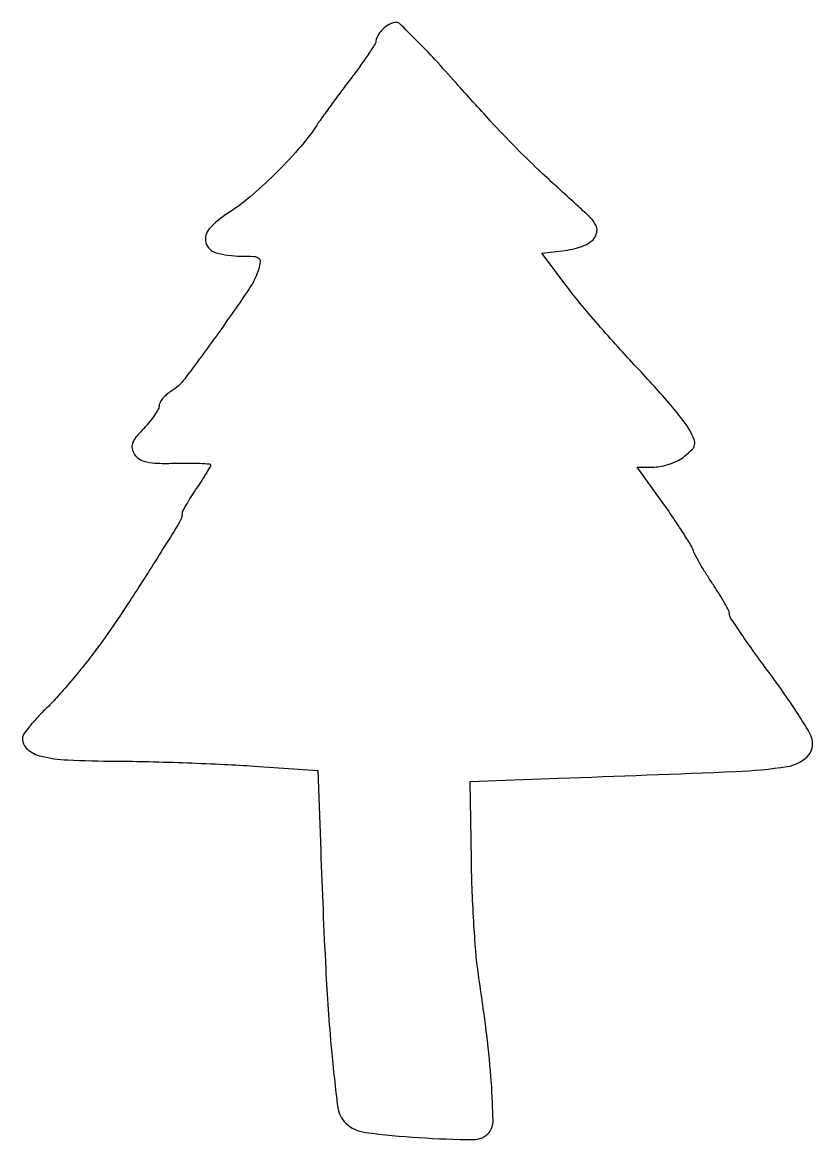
# Model space of a CAD drawing. Extents: x 0 to 139, y 0 to 196.
import ezdxf

# ---------------------------------------------------------------- set-up
doc = ezdxf.new("R2010")
doc.units = 0

msp = doc.modelspace()

# ---------------------------------------------------------------- linework, layer by layer
msp.add_lwpolyline([(63.2, 194.8, 0.031651), (62.740769, 194.278633, 0.031933), (62.3525, 193.704957, 0.033675), (62.081565, 193.163324, 0.09945), (62, 192.7573, -0.141061), (61.844809, 192.218161, -0.005903), (60.751562, 190.521344, -0.009799), (59.378348, 188.53021, -0.006768), (57.75, 186.328898, 0.002682), (55.967024, 183.959293, 0.002333), (54.124155, 181.458263, 0.002347), (52.477741, 179.179495, 0.006915), (51.374781, 177.591765, -0.03248), (48.389572, 173.731444, -0.017503), (44.252772, 169.363174, -0.017494), (39.869069, 165.339338, -0.036151), (36.128072, 162.580848, 0.064527), (32.787358, 159.81254, 0.262009), (32.188647, 157.338686, 0.2646), (33.990965, 155.561399, 0.065358), (38.267388, 155, -0.01238), (40.576072, 154.942829, -0.142764), (41.424043, 154.64941, -0.270829), (41.703004, 154.033174, -0.048855), (41.440865, 152.75, -0.074047), (39.765124, 149.253989, -0.00681), (34.25266, 141.340252, -0.006004), (28.486652, 133.498901, -0.092122), (26.019443, 131.241526, 0.038827), (25.246737, 130.67231, 0.042017), (24.593211, 130.004104, 0.046077), (24.140628, 129.340029, 0.127212), (24, 128.796245, -0.126506), (23.837981, 128.166133, -0.022736), (23.20043, 127.123491, -0.023252), (22.320156, 125.943103, -0.01918), (21.27806, 124.768344, 0.020419), (19.915907, 123.225102, 0.085606), (19.312348, 122.149927, 0.138181), (19.250436, 121.214702, 0.091518), (19.66316, 120.213625, 0.116545), (20.529127, 119.381986, 0.080942), (21.79817, 118.887426, 0.047315), (23.740558, 118.662046, 0.012342), (26.8851, 118.673761, -0.007307), (29.22978, 118.706108, -0.012176), (31.203748, 118.656415, -0.005825), (32.826791, 118.557011, -0.393043), (33, 118.370707, -0.13161), (32.915902, 118.056743, -0.004532), (32.265625, 116.953227, -0.00821), (31.457906, 115.6591, -0.005611), (30.5, 114.214812, 0.008141), (29.542354, 112.754932, 0.011249), (28.734375, 111.412463, 0.008009), (28.107541, 110.27392, 0.122419), (28, 109.841271, -0.139602), (27.566084, 108.317443, -0.001898), (22.371561, 100.006593, -0.006016), (17.185104, 91.993698, -0.013084), (12.972326, 86, -0.009484), (10.8262, 83.222045, -0.007144), (8.366593, 80.248197, -0.007228), (5.973192, 77.518115, -0.016512), (4.072378, 75.547052, 0.013769), (2.51267, 73.947361, 0.018503), (1.196261, 72.410242, 0.015795), (0.207658, 71.081378, 0.153188), (0, 70.419497, 0.221732), (0.894073, 68.502511, 0.115168), (3.30057, 67.284143, 0.048988), (7.909389, 66.627898, 0.009268), (16.409897, 66.415285, -0.00446), (22.234249, 66.325637, -0.002937), (28.932706, 66.123397, -0.002954), (35.447924, 65.849828, -0.005701), (40.65889, 65.540587), (51.81778, 64.750606), (52.31836, 50.625303, 0.00355), (53.197592, 29.961179, 0.010489), (54.199827, 15.788733, 0.008813), (55.306612, 5.69388, 0.171829), (56.697889, 2.93561, 0.160661), (60.144256, 1.293301, 0.015304), (69.552031, 0.392175, 0.013207), (79.074298, 0.025615, 0.226282), (81.835802, 1.302153, 0.1809), (82.546796, 3.345882, 0.011068), (82.249622, 9.905628, 0.014026), (81.437322, 18.389286, 0.007143), (79.96592, 29, -0.01754), (79.565944, 32.402933, -0.005254), (79.193367, 37.610909, -0.005261), (78.897905, 43.469555, -0.005677), (78.734863, 49.186072), (78.5, 62.872144), (94, 63.420914, 0.001254), (125.106904, 64.600342, 0.027749), (134.12366, 65.467612, 0.154712), (137.618132, 67.191826, 0.269062), (138.484287, 70.206585, 0.073714), (137.900366, 71.614829, 0.007809), (136.020257, 74.641504, 0.009509), (133.643323, 78.187811, 0.007501), (130.941227, 81.936929, -0.004478), (128.281131, 85.581124, -0.006783), (126.038985, 88.80267, -0.002996), (124.188538, 91.575553, -0.146657), (124, 92.204516, 0.116854), (123.865954, 92.770247, 0.010067), (123.168205, 94.092881, 0.012844), (122.252888, 95.650569, 0.009612), (121.168356, 97.319825, -0.008307), (120.035961, 99.052827, -0.008594), (118.974856, 100.803182, -0.008363), (118.108145, 102.348771, -0.036193), (117.677473, 103.30803, 0.048249), (117.176156, 104.356357, 0.006193), (115.861547, 106.47728, 0.007193), (114.229754, 108.959018, 0.005939), (112.421339, 111.55803), (107.824445, 118), (110.801438, 118, 0.052369), (112.111899, 118.137632, 0.033224), (113.590507, 118.555948, 0.033188), (115.003637, 119.16759, 0.051502), (116.11568, 119.892589, 0.025864), (117.444137, 121.087142, 0.150367), (117.880741, 121.909236, 0.146973), (117.784872, 122.844509, 0.024353), (117.000285, 124.499467, 0.045573), (116.002216, 126.014634, 0.00682), (113.686572, 128.836371, 0.007618), (110.847775, 132.098784, 0.006505), (107.759443, 135.451841, -0.006285), (104.453271, 139.038246, -0.00494), (100.958256, 143.004592, -0.004997), (97.782055, 146.756896, -0.012254), (95.543085, 149.594962), (91.114927, 155.5), (95.20588, 156, 0.032123), (96.945894, 156.327142, 0.04188), (98.476174, 156.857767, 0.048108), (99.675177, 157.534166, 0.103525), (100.398417, 158.303217, 0.11451), (100.763096, 159.402318, 0.147131), (100.552743, 160.440945, 0.073343), (99.621174, 161.696284, 0.013121), (97.5, 163.711206, -0.004238), (91.168702, 169.51492, -0.010025), (86.577599, 173.970992, -0.009735), (82.090179, 178.684751, -0.003786), (76.060805, 185.371285, 0.005459), (72.36276, 189.444901, 0.008414), (69.068074, 192.877815, 0.003689), (66.210251, 195.714792, 0.196045), (65.510805, 196, 0.082498), (64.999436, 195.915048, 0.037448), (64.373799, 195.6475, 0.035762), (63.741152, 195.259218, 0.040883)], format="xyb", close=True)

doc.saveas('drawing.dxf')
